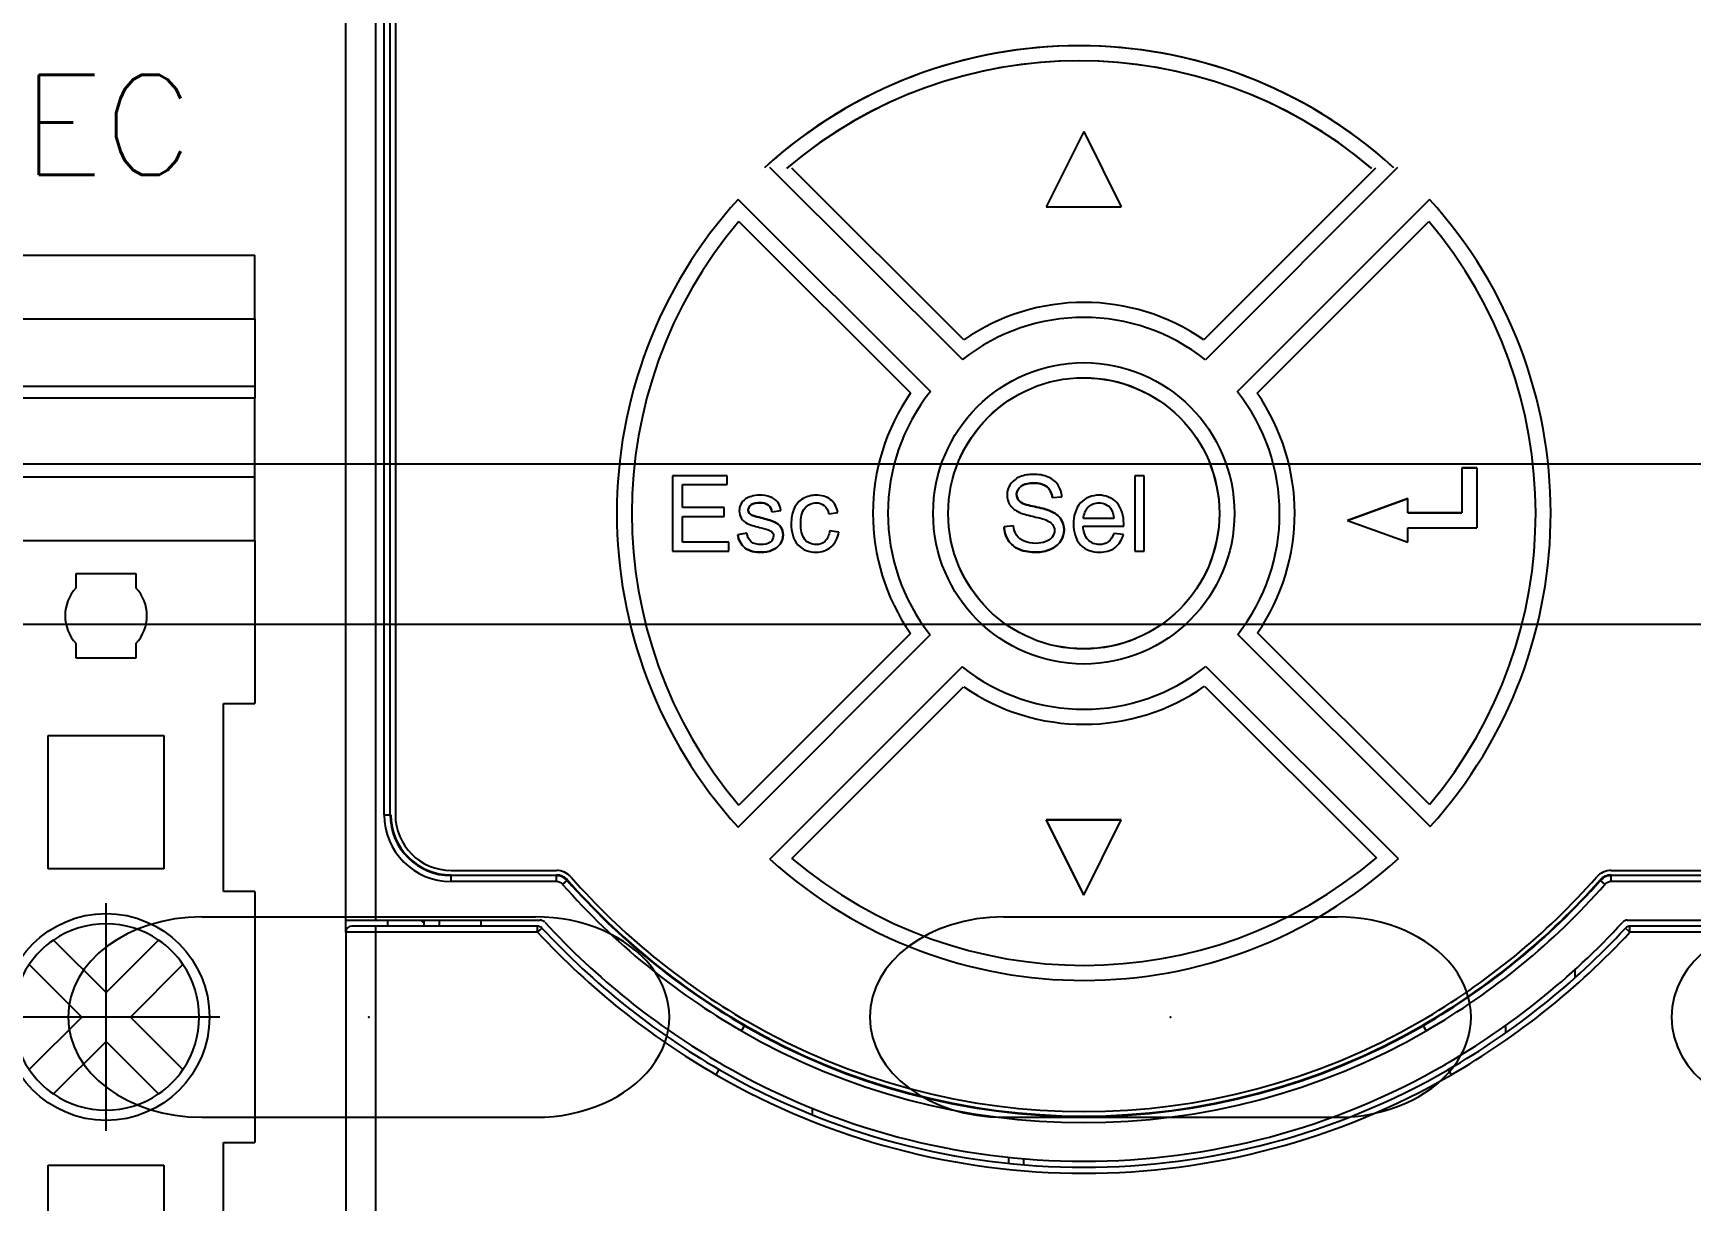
# Model space of a CAD drawing. Header units: inches. Extents: x 0.1 to 89.7, y 0.1 to 57.6.
# Drawn here: x 18.846 to 20.918, y 18.287 to 19.746 of the extents above; entities that cross this region are included whole.
import ezdxf
from ezdxf.enums import TextEntityAlignment as Align

# ---------------------------------------------------------------- set-up
doc = ezdxf.new("R2010")
doc.units = ezdxf.units.IN
doc.header["$MEASUREMENT"] = 0
doc.linetypes.add('DOT_CENTER', pattern=[14, 12, -1, 0, -1])
doc.linetypes.add('HIDDEN', pattern=[0.375, 0.25, -0.125])
for name, color, linetype in [('1', 7, 'Continuous'), ('PMISC', 7, 'Continuous'), ('PSYMS', 7, 'Continuous')]:
    doc.layers.add(name, color=color, linetype=linetype)
doc.styles.get("Standard").update_dxf_attribs({"font": 'arial.ttf'})
doc.styles.add('WD', font='romans.shx', dxfattribs={"height": 0.185})

# ---------------------------------------------------------------- blocks, each defined once
blk = doc.blocks.new('E_NS_35_N-select__2', base_point=(-140.35, 64.25))
at = {"color": 7, "linetype": 'Continuous'}
for p, q in [((-138.317, 73.75), (-140.35, 73.75)), ((-140.35, 64.25), (-140.35, 73.75)), ((-138.317, 73.75), (-136.174, 73.75)), ((-138.317, 64.25), (-138.317, 73.75)), ((-136.174, 73.75), (-135.791, 73.75)), ((-136.174, 64.25), (-136.174, 73.75)), ((-133.283, 73.75), (-135.791, 73.75)), ((-135.791, 73.75), (-135.791, 64.25)), ((-131.25, 73.75), (-133.283, 73.75)), ((-133.283, 64.25), (-133.283, 73.75)), ((-131.25, 73.75), (-126.05, 73.75)), ((-131.25, 64.25), (-131.25, 73.75)), ((-126.05, 72.75), (-126.05, 73.75)), ((-120.05, 73.75), (-120.05, 72.75)), ((-120.05, 73.75), (-112.05, 73.75)), ((-112.05, 72.75), (-112.05, 73.75)), ((-106.05, 73.75), (-106.05, 72.75)), ((-106.05, 73.75), (-100.85, 73.75)), ((-100.85, 73.75), (-98.817, 73.75)), ((-100.85, 64.25), (-100.85, 73.75)), ((-96.309, 73.75), (-98.817, 73.75)), ((-98.817, 64.25), (-98.817, 73.75)), ((-96.309, 73.75), (-95.926, 73.75)), ((-96.309, 64.25), (-96.309, 73.75)), ((-95.926, 73.75), (-93.783, 73.75)), ((-95.926, 64.25), (-95.926, 73.75)), ((-93.783, 73.75), (-91.75, 73.75)), ((-93.783, 64.25), (-93.783, 73.75)), ((-91.75, 64.25), (-91.75, 73.75)), ((-120.05, 72.75), (-126.05, 72.75)), ((-106.05, 72.75), (-112.05, 72.75)), ((-117.726, 71.454), (-117.727, 71.455)), ((-116.05, 69.778), (-117.726, 71.454)), ((-114.374, 71.454), (-116.05, 69.778)), ((-114.373, 71.455), (-114.374, 71.454)), ((-125.025, 67.156), (-125.025, 70.844)), ((-125.025, 70.844), (-120.775, 70.844)), ((-120.775, 70.844), (-120.775, 67.156)), ((-118.505, 70.677), (-118.504, 70.676)), ((-118.504, 70.676), (-116.828, 69)), ((-115.272, 69), (-113.596, 70.676)), ((-113.596, 70.676), (-113.595, 70.677)), ((-111.325, 67.156), (-111.325, 70.844)), ((-111.325, 70.844), (-107.075, 70.844)), ((-107.075, 70.844), (-107.075, 67.156)), ((-130.2, 68.045), (-130.2, 69.955)), ((-130.2, 69.955), (-129.739, 69.955)), ((-127.961, 69.955), (-127.5, 69.955)), ((-127.5, 69.955), (-127.5, 68.045)), ((-104.6, 69.955), (-104.139, 69.955)), ((-104.6, 68.045), (-104.6, 69.955)), ((-102.361, 69.955), (-101.9, 69.955)), ((-101.9, 69.955), (-101.9, 68.045)), ((-116.828, 69), (-118.504, 67.324)), ((-113.596, 67.324), (-115.272, 69)), ((-129.739, 68.045), (-130.2, 68.045)), ((-127.5, 68.045), (-127.961, 68.045)), ((-117.726, 66.546), (-116.05, 68.222)), ((-116.05, 68.222), (-114.374, 66.546)), ((-104.139, 68.045), (-104.6, 68.045)), ((-101.9, 68.045), (-102.361, 68.045)), ((-118.504, 67.324), (-118.505, 67.323)), ((-113.595, 67.323), (-113.596, 67.324)), ((-120.775, 67.156), (-125.025, 67.156)), ((-107.075, 67.156), (-111.325, 67.156)), ((-117.727, 66.545), (-117.726, 66.546)), ((-114.374, 66.546), (-114.373, 66.545)), ((-126.05, 65.25), (-126.05, 64.25)), ((-120.05, 65.25), (-126.05, 65.25)), ((-120.05, 64.25), (-120.05, 65.25)), ((-112.05, 65.25), (-112.05, 64.25)), ((-106.05, 65.25), (-112.05, 65.25)), ((-106.05, 64.25), (-106.05, 65.25)), ((-138.317, 64.25), (-140.35, 64.25)), ((-138.317, 64.25), (-136.174, 64.25)), ((-136.174, 64.25), (-135.791, 64.25)), ((-133.283, 64.25), (-135.791, 64.25)), ((-131.25, 64.25), (-133.283, 64.25)), ((-131.25, 64.25), (-126.05, 64.25)), ((-120.05, 64.25), (-112.05, 64.25)), ((-106.05, 64.25), (-100.85, 64.25)), ((-100.85, 64.25), (-98.817, 64.25)), ((-96.309, 64.25), (-98.817, 64.25)), ((-96.309, 64.25), (-95.926, 64.25)), ((-95.926, 64.25), (-93.783, 64.25)), ((-93.783, 64.25), (-91.75, 64.25))]:
    blk.add_line(p, q, dxfattribs=at)
blk.add_circle((-116.05, 69), 3.3, dxfattribs=at)
for centre, radius, start, end in [((-116.05, 69), 2.973, 55.6625, 124.3375), ((-116.05, 69), 2.972, 124.3344, 145.6656), ((-116.05, 69), 2.972, 34.3344, 55.6656), ((-116.05, 69), 2.973, 145.6625, 214.3375), ((-116.05, 69), 2.973, 325.6625, 34.3375), ((-128.85, 69), 1.305, 47.0329, 132.9671), ((-103.25, 69), 1.305, 47.0329, 132.9671), ((-128.85, 69), 1.305, 227.0329, 312.9671), ((-103.25, 69), 1.305, 227.0329, 312.9671), ((-116.05, 69), 2.972, 214.3344, 235.6656), ((-116.05, 69), 2.972, 304.3344, 325.6656), ((-116.05, 69), 2.973, 235.6625, 304.3375)]:
    blk.add_arc(centre, radius, start, end, dxfattribs=at)
at = {"layer": '1', "color": 2, "linetype": 'DOT_CENTER'}
for p, q in [((-116.05, 72.63), (-116.05, 65.37)), ((-112.42, 69), (-119.68, 69))]:
    blk.add_line(p, q, dxfattribs=at)
blk = doc.blocks.new('PHOENIX_END_CLAMP_1')
at = {"xscale": 0.03909317721805836, "yscale": 0.03909317721805836, "zscale": 0.03909317721805836, "rotation": 270}
blk.add_blockref('E_NS_35_N-select__2', (0, 1.8999), dxfattribs=at)
at = {"style": 'WD', "width": 0.7}
for tag, p in [('DESC1', (0.1875, 2.4688)), ('DESC2', (0.1875, 2.3125)), ('DESC3', (0.1875, 2.1646))]:
    blk.add_attdef(tag, text='', height=0.125, dxfattribs=at).set_placement(p, align=Align.CENTER)
at = {"style": 'WD'}
blk.add_attdef('TAG1', text='', height=0.125, dxfattribs=at).set_placement((0.1875, 2), align=Align.CENTER)
at = {"style": 'WD', "flags": 9}
blk.add_attdef('FAMILY', (0.3922, 1.9648), '', height=0.01, dxfattribs=at)
for tag, p in [('CAT', (0.4172, 1.9207)), ('MFG', (0.4153, 1.9012)), ('ASSYCODE', (0.4175, 1.8839))]:
    blk.add_attdef(tag, text='', height=0.01, dxfattribs=at).set_placement(p, align=Align.CENTER)
blk = doc.blocks.new('HDIN10D9A')
for p, q in [((0, 0.69), (30, 0.69)), ((0, 0.49), (30, 0.49)), ((9.2918, 0.125), (9.7082, 0.125)), ((10.2918, 0.125), (10.7082, 0.125)), ((9.2918, -0.125), (9.7082, -0.125)), ((10.2918, -0.125), (10.7082, -0.125))]:
    blk.add_line(p, q)
for centre, start_param, end_param in [((9.2918, 0), -1.570796, 1.570794), ((9.7082, 0), 1.570794, 4.712394), ((10.2918, 0), -1.570796, 1.570794), ((10.7082, 0), 1.570794, 4.712394), ((11.2918, 0), -1.570796, 1.570794)]:
    blk.add_ellipse(centre, major_axis=(-0.1668, 0), ratio=0.749429, start_param=start_param, end_param=end_param)
for p in [(9.5, 0), (10.5, 0)]:
    blk.add_point(p)
at = {"flags": 11}
for p in [(1.5, 0), (14.5, 0), (28.5, 0)]:
    blk.add_attdef('NC', text='', height=0.01, rotation=270, dxfattribs=at).set_placement(p, align=Align.MIDDLE)
blk = doc.blocks.new('HDR1_PF525_FRA')
at = {"color": 7, "linetype": 'Continuous'}
for p, q in [((0.0423, 3.347), (0.0423, 5.8857)), ((0.0037, 3.3314), (0.0037, 5.847)), ((0.0531, 3.4822), (0.0531, 5.5572)), ((0.0608, 3.4822), (0.0608, 5.5572)), ((0.0674, 5.5572), (0.0674, 3.4822)), ((0.0531, 3.4822), (0.0608, 3.4822)), ((0.1389, 3.4107), (0.2739, 3.4107)), ((0.2739, 3.4042), (0.1389, 3.4042)), ((0.1389, 3.3964), (0.1389, 3.4042)), ((0.2739, 3.3964), (0.2739, 3.4042)), ((1.6269, 3.4107), (2.6506, 3.4107)), ((2.6506, 3.4042), (1.6269, 3.4042)), ((1.6269, 3.3964), (1.6269, 3.4042)), ((0.2739, 3.3964), (0.1389, 3.3964)), ((0.282, 3.3928), (0.2883, 3.3984)), ((1.6124, 3.3984), (1.6188, 3.3928)), ((2.6506, 3.3964), (1.6269, 3.3964)), ((0.0037, 3.347), (0.2532, 3.347)), ((0.2498, 3.3392), (0.0114, 3.3392)), ((0.0423, 0.0122), (0.0423, 3.3392)), ((0.0578, 3.3392), (0.0578, 3.347)), ((0.1041, 3.3431), (0.1003, 3.347)), ((0.1041, 3.347), (0.1041, 3.3392)), ((0.1234, 3.347), (0.1234, 3.3392)), ((0.1775, 3.3392), (0.1775, 3.347)), ((0.2498, 3.3315), (0.2498, 3.3392)), ((1.6475, 3.347), (2.7858, 3.347)), ((2.7781, 3.3392), (1.6509, 3.3392)), ((1.6509, 3.3315), (1.6509, 3.3392)), ((0.2498, 3.3315), (0.0037, 3.3315)), ((0.0037, 3.3315), (0.0037, 0.0509)), ((0.2498, 3.3315), (0.2555, 3.3368)), ((1.6509, 3.3315), (1.6452, 3.3368)), ((2.7858, 3.3315), (1.6509, 3.3315)), ((1.5802, 3.2836), (1.5802, 3.2731)), ((0.5114, 3.2049), (0.5156, 3.2123)), ((1.3851, 3.2123), (1.3893, 3.2049)), ((1.4913, 3.2119), (1.4913, 3.2025)), ((0.4789, 3.1487), (0.4828, 3.1554)), ((1.4218, 3.1487), (1.4179, 3.1554)), ((0.6026, 3.0974), (0.6026, 3.1057)), ((0.8538, 3.043), (0.8538, 3.0351)), ((0.8731, 3.0412), (0.8731, 3.0335))]:
    blk.add_line(p, q, dxfattribs=at)
at = {"linetype": 'Continuous'}
for p, q in [((0.9504, 4.3582), (0.9023, 4.2618)), ((0.9504, 4.3582), (0.9023, 4.2618)), ((0.9504, 4.3582), (0.9984, 4.2618)), ((0.5478, 4.3121), (0.7947, 4.0658)), ((0.7947, 4.0658), (0.5478, 4.3121)), ((0.7966, 4.0911), (0.5761, 4.3112)), ((0.7966, 4.0911), (0.5761, 4.3112)), ((1.3247, 4.3112), (1.1044, 4.0909)), ((1.3247, 4.3112), (1.1044, 4.0909)), ((1.3529, 4.3121), (1.1063, 4.0655)), ((1.3529, 4.3121), (1.1063, 4.0655)), ((0.5069, 4.2711), (0.7537, 4.0248)), ((0.7537, 4.0248), (0.5069, 4.2711)), ((0.9023, 4.2618), (0.9984, 4.2618)), ((0.9023, 4.2618), (0.9984, 4.2618)), ((1.1473, 4.0245), (1.3939, 4.2711)), ((1.3939, 4.2711), (1.1473, 4.0245)), ((0.5078, 4.2429), (0.7282, 4.023)), ((0.5078, 4.2429), (0.7282, 4.023)), ((1.1727, 4.0227), (1.3929, 4.2429)), ((1.1727, 4.0227), (1.3929, 4.2429)), ((0.4929, 3.9169), (0.423, 3.9169)), ((0.4929, 3.9169), (0.423, 3.9169)), ((0.423, 3.9169), (0.423, 3.8203)), ((0.423, 3.9169), (0.423, 3.8203)), ((0.4929, 3.9055), (0.4929, 3.9169)), ((0.4929, 3.9055), (0.4929, 3.9169)), ((1.0159, 3.9169), (1.0159, 3.8203)), ((1.0159, 3.9169), (1.0159, 3.8203)), ((1.0277, 3.9169), (1.0159, 3.9169)), ((1.0277, 3.9169), (1.0159, 3.9169)), ((1.0277, 3.8203), (1.0277, 3.9169)), ((1.0277, 3.8203), (1.0277, 3.9169)), ((1.4354, 3.9271), (1.4354, 3.8692)), ((1.4354, 3.9271), (1.4354, 3.8692)), ((1.4354, 3.9271), (1.4547, 3.9271)), ((1.4547, 3.9271), (1.4354, 3.9271)), ((1.4547, 3.9271), (1.4547, 3.8499)), ((0.4358, 3.9055), (0.4929, 3.9055)), ((0.4358, 3.9055), (0.4929, 3.9055)), ((0.4358, 3.8759), (0.4358, 3.9055)), ((0.4358, 3.8759), (0.4358, 3.9055)), ((0.4893, 3.8759), (0.4358, 3.8759)), ((0.4893, 3.8759), (0.4358, 3.8759)), ((0.4893, 3.8646), (0.4893, 3.8759)), ((0.4893, 3.8646), (0.4893, 3.8759)), ((0.5504, 3.8707), (0.562, 3.8722)), ((0.5504, 3.8707), (0.562, 3.8722)), ((0.6234, 3.868), (0.635, 3.8697)), ((0.6234, 3.868), (0.635, 3.8697)), ((0.91, 3.8888), (0.9222, 3.8897)), ((0.91, 3.8888), (0.9222, 3.8897)), ((1.2888, 3.8595), (1.366, 3.8876)), ((1.366, 3.8876), (1.2888, 3.8595)), ((1.366, 3.8692), (1.366, 3.8876)), ((1.366, 3.8692), (1.366, 3.8876)), ((0.4358, 3.8646), (0.4893, 3.8646)), ((0.4358, 3.8646), (0.4893, 3.8646)), ((0.4358, 3.8317), (0.4358, 3.8646)), ((0.4358, 3.8317), (0.4358, 3.8646)), ((0.8603, 3.8524), (0.8482, 3.8514)), ((0.8603, 3.8524), (0.8482, 3.8514)), ((0.9494, 3.8523), (1.0016, 3.8523)), ((0.9494, 3.8523), (1.0016, 3.8523)), ((0.9891, 3.862), (0.95, 3.862)), ((0.9891, 3.862), (0.95, 3.862)), ((1.2888, 3.8595), (1.366, 3.8315)), ((1.2888, 3.8595), (1.366, 3.8315)), ((1.366, 3.8692), (1.4354, 3.8692)), ((1.4354, 3.8692), (1.366, 3.8692)), ((1.366, 3.8315), (1.366, 3.8499)), ((1.366, 3.8315), (1.366, 3.8499)), ((1.366, 3.8499), (1.4547, 3.8499)), ((1.366, 3.8499), (1.4547, 3.8499)), ((0.4951, 3.8317), (0.4358, 3.8317)), ((0.4951, 3.8317), (0.4358, 3.8317)), ((0.4951, 3.8203), (0.4951, 3.8317)), ((0.4951, 3.8203), (0.4951, 3.8317)), ((0.5183, 3.8431), (0.5065, 3.8412)), ((0.5183, 3.8431), (0.5065, 3.8412)), ((0.6361, 3.8444), (0.6244, 3.846)), ((0.6361, 3.8444), (0.6244, 3.846)), ((1.0012, 3.8413), (0.989, 3.8429)), ((1.0012, 3.8413), (0.989, 3.8429)), ((0.423, 3.8203), (0.4951, 3.8203)), ((0.423, 3.8203), (0.4951, 3.8203)), ((1.0159, 3.8203), (1.0277, 3.8203)), ((1.0159, 3.8203), (1.0277, 3.8203)), ((0.5069, 3.4661), (0.7535, 3.7127)), ((0.7535, 3.7127), (0.5069, 3.4661)), ((0.728, 3.7146), (0.5078, 3.4943)), ((0.728, 3.7146), (0.5078, 3.4943)), ((1.1478, 3.7134), (1.3947, 3.4671)), ((1.3947, 3.4671), (1.1478, 3.7134)), ((1.3937, 3.4953), (1.1732, 3.7153)), ((1.3937, 3.4953), (1.1732, 3.7153)), ((0.5478, 3.4251), (0.7944, 3.6717)), ((0.7944, 3.6717), (0.5478, 3.4251)), ((1.107, 3.6723), (1.3538, 3.426)), ((1.107, 3.6723), (1.3538, 3.426)), ((0.5761, 3.4261), (0.7963, 3.6463)), ((0.5761, 3.4261), (0.7963, 3.6463)), ((1.1052, 3.6468), (1.3256, 3.4269)), ((1.1052, 3.6468), (1.3256, 3.4269)), ((0.9504, 3.379), (0.9023, 3.4755)), ((0.9023, 3.4755), (0.9504, 3.379)), ((0.9023, 3.4755), (0.9984, 3.4755)), ((0.9984, 3.4755), (0.9023, 3.4755)), ((0.9504, 3.379), (0.9984, 3.4755)), ((0.9504, 3.379), (0.9984, 3.4755))]:
    blk.add_line(p, q, dxfattribs=at)
for radius in [0.1932, 0.1932, 0.1739]:
    blk.add_circle((0.9504, 3.8686), radius, dxfattribs=at)
at = {"linetype": 'HIDDEN', "ltscale": 0.3}
blk.add_circle((0.9504, 3.8686), 0.1739, dxfattribs=at)
at = {"linetype": 'Continuous'}
for centre, radius, start, end in [((0.9444, 3.8692), 0.5989, 47.7735, 132.3496), ((0.9444, 3.8692), 0.5989, 47.6504, 132.2265), ((0.9444, 3.8692), 0.5796, 49.7761, 130.349), ((0.9444, 3.8692), 0.5796, 49.651, 130.2239), ((0.9504, 3.8686), 0.5989, 137.7735, 222.2265), ((0.9504, 3.8686), 0.5989, 137.7735, 222.2265), ((0.9504, 3.8686), 0.5989, 317.8966, 42.2265), ((0.9504, 3.8686), 0.5989, 317.8966, 42.2265), ((0.9504, 3.8686), 0.5796, 139.7741, 220.2239), ((0.9504, 3.8686), 0.5796, 139.7741, 220.2239), ((0.9504, 3.8686), 0.5796, 319.9013, 40.2239), ((0.9504, 3.8686), 0.5796, 319.9013, 40.2239), ((0.9504, 3.8686), 0.2705, 55.2777, 124.6457), ((0.9504, 3.8686), 0.2705, 55.2777, 124.6457), ((0.9504, 3.8686), 0.2512, 51.6258, 128.2881), ((0.9504, 3.8686), 0.2512, 51.6258, 128.2881), ((0.9504, 3.8686), 0.2705, 145.2012, 214.7223), ((0.9504, 3.8686), 0.2705, 145.2012, 214.7223), ((0.9504, 3.8686), 0.2512, 141.5398, 218.3742), ((0.9504, 3.8686), 0.2512, 141.5398, 218.3742), ((0.9504, 3.8686), 0.2512, 321.835, 38.3742), ((0.9504, 3.8686), 0.2512, 321.835, 38.3742), ((0.9504, 3.8686), 0.2705, 325.4773, 34.7223), ((0.9504, 3.8686), 0.2705, 325.4773, 34.7223), ((0.9504, 3.8686), 0.2512, 231.6258, 308.5833), ((0.9504, 3.8686), 0.2512, 231.6258, 308.5833), ((0.9504, 3.8686), 0.2705, 235.2777, 304.9218), ((0.9504, 3.8686), 0.2705, 235.2777, 304.9218), ((0.9504, 3.8686), 0.5989, 227.7735, 312.3496), ((0.9504, 3.8686), 0.5989, 227.7735, 312.3496), ((0.9504, 3.8686), 0.5796, 229.7761, 310.349), ((0.9504, 3.8686), 0.5796, 229.7761, 310.349)]:
    blk.add_arc(centre, radius, start, end, dxfattribs=at)
at = {"color": 7, "linetype": 'Continuous'}
for centre, radius, start, end in [((0.1389, 3.4822), 0.0858, 180, 270), ((0.1389, 3.4822), 0.0781, 180, 270), ((0.1389, 3.4822), 0.0773, 180, 270), ((0.1389, 3.4822), 0.0715, 180, 270), ((0.2739, 3.3856), 0.0251, 41.3826, 90), ((0.2739, 3.3856), 0.0193, 41.3826, 90), ((0.2739, 3.3856), 0.0185, 41.3826, 90), ((0.9697, 3.9987), 0.9023, 221.3826, 240), ((0.931, 3.9987), 0.9023, 300, 318.6174), ((1.6269, 3.3856), 0.0251, 90, 138.6174), ((1.6269, 3.3856), 0.0193, 90, 138.6174), ((1.6269, 3.3856), 0.0185, 90, 138.6174), ((0.2739, 3.3856), 0.0108, 41.3826, 90), ((0.9697, 3.9987), 0.9166, 221.3826, 240), ((0.9697, 3.9987), 0.9088, 221.3826, 240), ((0.9697, 3.9987), 0.9081, 221.3826, 240), ((0.931, 3.9987), 0.9081, 300, 318.6174), ((0.931, 3.9987), 0.9088, 300, 318.6174), ((0.931, 3.9987), 0.9166, 300, 318.6174), ((1.6269, 3.3856), 0.0108, 90, 138.6174), ((0.0114, 3.3315), 0.00773, 90, 180), ((0.2498, 3.3315), 0.00773, 42.8253, 90), ((0.2532, 3.3392), 0.00773, 42.627, 90), ((0.9697, 3.9987), 0.966, 222.627, 240), ((0.931, 3.9987), 0.966, 300, 317.373), ((1.6475, 3.3392), 0.00773, 90, 137.373), ((1.6509, 3.3315), 0.00773, 90, 137.1747), ((0.9697, 3.9987), 0.9815, 222.8253, 240), ((0.9697, 3.9987), 0.9738, 222.8253, 240), ((0.931, 3.9987), 0.9738, 300, 317.1747), ((0.931, 3.9987), 0.9815, 300, 317.1747), ((0.9504, 3.9652), 0.8702, 240, 300), ((0.9504, 3.9652), 0.8694, 240, 300), ((0.9504, 3.9652), 0.8636, 240, 300), ((0.9504, 3.9652), 0.8779, 240, 300), ((0.9504, 3.9652), 0.9428, 240, 300), ((0.9504, 3.9652), 0.9351, 240, 300), ((0.9504, 3.9652), 0.9274, 240, 300), ((0.8924, 3.0649), 0.0483, 217.2159, 218.2415)]:
    blk.add_arc(centre, radius, start, end, dxfattribs=at)
at = {"linetype": 'Continuous'}
for points, start_tangent, end_tangent in [([(0.8682, 3.9153, 0.0135), (0.8561, 3.9056, 0.0135)], (-0.923246, -0.384208), (-0.548656, -0.836048)), ([(0.8682, 3.9153), (0.8561, 3.9056)], (-0.923246, -0.384208), (-0.548656, -0.836048)), ([(0.8859, 3.9186, 0.0135), (0.8682, 3.9153, 0.0135)], (-1, 0), (-0.923246, -0.384208)), ([(0.8859, 3.9186), (0.8682, 3.9153)], (-1, 0), (-0.923246, -0.384208)), ([(0.9048, 3.9151, 0.0135), (0.8859, 3.9186, 0.0135)], (-0.921426, 0.388553), (-1, 0)), ([(0.9048, 3.9151), (0.8859, 3.9186)], (-0.921426, 0.388553), (-1, 0)), ([(0.9175, 3.9049, 0.0135), (0.9048, 3.9151, 0.0135)], (-0.547581, 0.836753), (-0.921426, 0.388553)), ([(0.9175, 3.9049), (0.9048, 3.9151)], (-0.547581, 0.836753), (-0.921426, 0.388553)), ([(0.9175, 3.9049), (0.9048, 3.9151)], (-0.547581, 0.836753), (-0.921426, 0.388553)), ([(0.5343, 3.8919, 0.0135), (0.524, 3.8904, 0.0135)], (-1, 0), (-0.96, -0.28)), ([(0.5343, 3.8919), (0.524, 3.8904)], (-1, 0), (-0.96, -0.28)), ([(0.5487, 3.8895, 0.0135), (0.5343, 3.8919, 0.0135)], (-0.934488, 0.355996), (-1, 0)), ([(0.5487, 3.8895), (0.5343, 3.8919)], (-0.934488, 0.355996), (-1, 0)), ([(0.607, 3.8919, 0.0135), (0.5903, 3.8876, 0.0135)], (-1, 0), (-0.875742, -0.48278)), ([(0.607, 3.8919), (0.5903, 3.8876)], (-1, 0), (-0.875742, -0.48278)), ([(0.6257, 3.8861, 0.0135), (0.607, 3.8919, 0.0135)], (-0.785019, 0.619471), (-1, 0)), ([(0.6257, 3.8861), (0.607, 3.8919)], (-0.785019, 0.619471), (-1, 0)), ([(0.8561, 3.9056, 0.0135), (0.8519, 3.8919, 0.0135)], (-0.548656, -0.836048), (0, -1)), ([(0.8561, 3.9056), (0.8519, 3.8919)], (-0.548656, -0.836048), (0, -1)), ([(0.8519, 3.8919, 0.0135), (0.8553, 3.8799, 0.0135)], (0, -1), (0.532813, -0.846233)), ([(0.8519, 3.8919), (0.8553, 3.8799)], (0, -1), (0.532813, -0.846233)), ([(0.8695, 3.903, 0.0135), (0.8642, 3.8928, 0.0135)], (-0.78228, -0.622927), (0, -1)), ([(0.8642, 3.8928), (0.8695, 3.903)], (0, 1), (0.78228, 0.622927)), ([(0.8642, 3.8928, 0.0135), (0.868, 3.8842, 0.0135)], (0, -1), (0.740833, -0.671689)), ([(0.868, 3.8842), (0.8642, 3.8928)], (-0.740833, 0.671689), (0, 1)), ([(0.8864, 3.9073, 0.0135), (0.8695, 3.903, 0.0135)], (-1, 0), (-0.78228, -0.622927)), ([(0.8695, 3.903), (0.8864, 3.9073)], (0.78228, 0.622927), (1, 0)), ([(0.9032, 3.9026, 0.0135), (0.8864, 3.9073, 0.0135)], (-0.77366, 0.633601), (-1, 0)), ([(0.8864, 3.9073), (0.9032, 3.9026)], (1, 0), (0.77366, -0.633601)), ([(0.91, 3.8888, 0.0135), (0.9032, 3.9026, 0.0135)], (-0.108059, 0.994144), (-0.77366, 0.633601)), ([(0.9032, 3.9026), (0.91, 3.8888)], (0.77366, -0.633601), (0.108059, -0.994145)), ([(0.9032, 3.9026), (0.91, 3.8888)], (0.77366, -0.633601), (0.108059, -0.994144)), ([(0.9222, 3.8897, 0.0135), (0.9175, 3.9049, 0.0135)], (-0.046462, 0.99892), (-0.547581, 0.836753)), ([(0.9222, 3.8897), (0.9175, 3.9049)], (-0.046462, 0.99892), (-0.547581, 0.836753)), ([(0.9222, 3.8897), (0.9175, 3.9049)], (-0.046462, 0.99892), (-0.547581, 0.836753)), ([(0.9698, 3.8919, 0.0135), (0.9462, 3.8821, 0.0135)], (-1, 0), (-0.682583, -0.730808)), ([(0.9698, 3.8919), (0.9462, 3.8821)], (-1, 0), (-0.682583, -0.730808)), ([(0.9927, 3.8823, 0.0135), (0.9698, 3.8919, 0.0135)], (-0.682048, 0.731307), (-1, 0)), ([(0.9927, 3.8823), (0.9698, 3.8919)], (-0.682048, 0.731307), (-1, 0)), ([(0.5106, 3.8804, 0.0135), (0.5085, 3.8717, 0.0135)], (-0.481919, -0.876216), (0, -1)), ([(0.5106, 3.8804), (0.5085, 3.8717)], (-0.481919, -0.876216), (0, -1)), ([(0.5085, 3.8717, 0.0135), (0.5111, 3.8623, 0.0135)], (0, -1), (0.517419, -0.855732)), ([(0.5085, 3.8717), (0.5111, 3.8623)], (0, -1), (0.517419, -0.855732)), ([(0.5165, 3.887, 0.0135), (0.5106, 3.8804, 0.0135)], (-0.814567, -0.58007), (-0.481919, -0.876216)), ([(0.5165, 3.887), (0.5106, 3.8804)], (-0.814567, -0.58007), (-0.481919, -0.876216)), ([(0.5165, 3.887), (0.5106, 3.8804)], (-0.814567, -0.58007), (-0.481919, -0.876216)), ([(0.524, 3.8904, 0.0135), (0.5165, 3.887, 0.0135)], (-0.96, -0.28), (-0.814567, -0.58007)), ([(0.524, 3.8904), (0.5165, 3.887)], (-0.96, -0.28), (-0.814567, -0.58007)), ([(0.524, 3.8904), (0.5165, 3.887)], (-0.96, -0.28), (-0.814567, -0.58007)), ([(0.5235, 3.8794, 0.0135), (0.52, 3.8731, 0.0135)], (-0.790549, -0.612398), (0, -1)), ([(0.52, 3.8731), (0.5235, 3.8794)], (0, 1), (0.790549, 0.612398)), ([(0.52, 3.8731, 0.0135), (0.5214, 3.8689, 0.0135)], (0, -1), (0.606673, -0.794951)), ([(0.5214, 3.8689), (0.52, 3.8731)], (-0.606673, 0.794951), (0, 1)), ([(0.5351, 3.8821, 0.0135), (0.5235, 3.8794, 0.0135)], (-1, 0), (-0.790549, -0.612398)), ([(0.5235, 3.8794), (0.5351, 3.8821)], (0.790549, 0.612398), (1, 0)), ([(0.5458, 3.8791, 0.0135), (0.5351, 3.8821, 0.0135)], (-0.779867, 0.625945), (-1, 0)), ([(0.5351, 3.8821), (0.5458, 3.8791)], (1, 0), (0.779867, -0.625945)), ([(0.5504, 3.8707, 0.0135), (0.5458, 3.8791, 0.0135)], (-0.146549, 0.989203), (-0.779867, 0.625945)), ([(0.5458, 3.8791), (0.5504, 3.8707)], (0.779867, -0.625945), (0.146549, -0.989203)), ([(0.5458, 3.8791), (0.5504, 3.8707)], (0.779867, -0.625945), (0.146549, -0.989203)), ([(0.5579, 3.8831, 0.0135), (0.5487, 3.8895, 0.0135)], (-0.59051, 0.807031), (-0.934488, 0.355996)), ([(0.5579, 3.8831), (0.5487, 3.8895)], (-0.59051, 0.807031), (-0.934488, 0.355996)), ([(0.5579, 3.8831), (0.5487, 3.8895)], (-0.59051, 0.807031), (-0.934488, 0.355996)), ([(0.562, 3.8722, 0.0135), (0.5579, 3.8831, 0.0135)], (-0.173787, 0.984783), (-0.59051, 0.807031)), ([(0.562, 3.8722), (0.5579, 3.8831)], (-0.173787, 0.984783), (-0.59051, 0.807031)), ([(0.562, 3.8722), (0.5579, 3.8831)], (-0.173787, 0.984783), (-0.59051, 0.807031)), ([(0.5789, 3.8749, 0.0135), (0.5751, 3.855, 0.0135)], (-0.404164, -0.914687), (0, -1)), ([(0.5789, 3.8749), (0.5751, 3.855)], (-0.404164, -0.914687), (0, -1)), ([(0.5903, 3.8876, 0.0135), (0.5789, 3.8749, 0.0135)], (-0.875742, -0.48278), (-0.404164, -0.914687)), ([(0.5903, 3.8876), (0.5789, 3.8749)], (-0.875742, -0.48278), (-0.404164, -0.914687)), ([(0.5903, 3.8876), (0.5789, 3.8749)], (-0.875742, -0.48278), (-0.404164, -0.914687)), ([(0.5873, 3.8554, 0.0135), (0.5929, 3.8757, 0.0135)], (0, 1), (0.656035, 0.754731)), ([(0.5873, 3.8554), (0.5929, 3.8757)], (0, 1), (0.656035, 0.754731)), ([(0.5929, 3.8757, 0.0135), (0.6075, 3.8821, 0.0135)], (0.656035, 0.754731), (1, 0)), ([(0.5929, 3.8757), (0.6075, 3.8821)], (0.656035, 0.754731), (1, 0)), ([(0.6075, 3.8821, 0.0135), (0.6176, 3.8786, 0.0135)], (1, 0), (0.759257, -0.650791)), ([(0.6075, 3.8821), (0.6176, 3.8786)], (1, 0), (0.759257, -0.650791)), ([(0.6176, 3.8786, 0.0135), (0.6234, 3.868, 0.0135)], (0.759257, -0.650791), (0.232851, -0.972512)), ([(0.6176, 3.8786), (0.6234, 3.868)], (0.759257, -0.650791), (0.232851, -0.972512)), ([(0.6176, 3.8786), (0.6234, 3.868)], (0.759257, -0.650791), (0.232851, -0.972512)), ([(0.635, 3.8697, 0.0135), (0.6257, 3.8861, 0.0135)], (-0.192587, 0.98128), (-0.785019, 0.619471)), ([(0.635, 3.8697), (0.6257, 3.8861)], (-0.192588, 0.98128), (-0.785019, 0.619471)), ([(0.635, 3.8697), (0.6257, 3.8861)], (-0.192587, 0.98128), (-0.785019, 0.619471)), ([(0.8553, 3.8799, 0.0135), (0.8656, 3.8709, 0.0135)], (0.532813, -0.846233), (0.885692, -0.464274)), ([(0.8553, 3.8799), (0.8656, 3.8709)], (0.532813, -0.846233), (0.885692, -0.464274)), ([(0.8656, 3.8709, 0.0135), (0.8843, 3.8649, 0.0135)], (0.885692, -0.464274), (0.972845, -0.231457)), ([(0.8656, 3.8709), (0.8843, 3.8649)], (0.885692, -0.464274), (0.972845, -0.231457)), ([(0.868, 3.8842, 0.0135), (0.8872, 3.8773, 0.0135)], (0.740833, -0.671689), (0.975011, -0.222155)), ([(0.8872, 3.8773), (0.868, 3.8842)], (-0.975011, 0.222155), (-0.740833, 0.671689)), ([(0.8872, 3.8773, 0.0135), (0.9086, 3.8711, 0.0135)], (0.975011, -0.222155), (0.909065, -0.416655)), ([(0.9086, 3.8711), (0.8872, 3.8773)], (-0.909065, 0.416655), (-0.975011, 0.222155)), ([(0.9086, 3.8711, 0.0135), (0.9211, 3.8613, 0.0135)], (0.909065, -0.416655), (0.559473, -0.828849)), ([(0.9211, 3.8613), (0.9086, 3.8711)], (-0.559473, 0.828849), (-0.909065, 0.416655)), ([(0.9462, 3.8821, 0.0135), (0.9371, 3.8547, 0.0135)], (-0.682583, -0.730808), (0, -1)), ([(0.9462, 3.8821), (0.9371, 3.8547)], (-0.682583, -0.730808), (0, -1)), ([(0.95, 3.862, 0.0135), (0.9562, 3.8766, 0.0135)], (0.06508, 0.99788), (0.71027, 0.703929)), ([(0.95, 3.862), (0.9562, 3.8766)], (0.06508, 0.99788), (0.71027, 0.703929)), ([(0.95, 3.862), (0.9562, 3.8766)], (0.06508, 0.99788), (0.71027, 0.703929)), ([(0.9562, 3.8766, 0.0135), (0.9699, 3.8821, 0.0135)], (0.71027, 0.703929), (1, 0)), ([(0.9562, 3.8766), (0.9699, 3.8821)], (0.71027, 0.703929), (1, 0)), ([(0.9699, 3.8821, 0.0135), (0.9846, 3.8753, 0.0135)], (1, 0), (0.640184, -0.768221)), ([(0.9699, 3.8821), (0.9846, 3.8753)], (1, 0), (0.640184, -0.768221)), ([(0.9846, 3.8753, 0.0135), (0.9891, 3.862, 0.0135)], (0.640184, -0.768221), (0.089527, -0.995984)), ([(0.9846, 3.8753), (0.9891, 3.862)], (0.640184, -0.768221), (0.089527, -0.995984)), ([(1.0016, 3.8554, 0.0135), (0.9927, 3.8823, 0.0135)], (0, 1), (-0.682048, 0.731307)), ([(1.0016, 3.8554), (0.9927, 3.8823)], (0, 1), (-0.682048, 0.731307)), ([(0.5111, 3.8623, 0.0135), (0.5187, 3.8556, 0.0135)], (0.517419, -0.855732), (0.904819, -0.425797)), ([(0.5111, 3.8623), (0.5187, 3.8556)], (0.517419, -0.855732), (0.904819, -0.425797)), ([(0.5111, 3.8623), (0.5187, 3.8556)], (0.517419, -0.855732), (0.904819, -0.425797)), ([(0.5187, 3.8556, 0.0135), (0.5368, 3.85, 0.0135)], (0.904819, -0.425797), (0.969644, -0.244519)), ([(0.5187, 3.8556), (0.5368, 3.85)], (0.904819, -0.425797), (0.969644, -0.244519)), ([(0.5214, 3.8689, 0.0135), (0.526, 3.8658, 0.0135)], (0.606673, -0.794951), (0.934783, -0.355218)), ([(0.526, 3.8658), (0.5214, 3.8689)], (-0.934783, 0.355218), (-0.606673, 0.794951)), ([(0.526, 3.8658), (0.5214, 3.8689)], (-0.934783, 0.355218), (-0.606673, 0.794951)), ([(0.526, 3.8658, 0.0135), (0.5365, 3.8628, 0.0135)], (0.934783, -0.355218), (0.965486, -0.260456)), ([(0.5365, 3.8628), (0.526, 3.8658)], (-0.965486, 0.260456), (-0.934783, 0.355218)), ([(0.5365, 3.8628), (0.526, 3.8658)], (-0.965486, 0.260456), (-0.934783, 0.355218)), ([(0.5365, 3.8628, 0.0135), (0.554, 3.8572, 0.0135)], (0.965486, -0.260456), (0.915315, -0.402738)), ([(0.554, 3.8572), (0.5365, 3.8628)], (-0.915315, 0.402738), (-0.965486, 0.260456)), ([(0.554, 3.8572), (0.5365, 3.8628)], (-0.915315, 0.402738), (-0.965486, 0.260456)), ([(0.5368, 3.85, 0.0135), (0.5489, 3.8459, 0.0135)], (0.969644, -0.244519), (0.83205, -0.5547)), ([(0.5368, 3.85), (0.5489, 3.8459)], (0.969644, -0.244519), (0.83205, -0.5547)), ([(0.554, 3.8572, 0.0135), (0.5618, 3.851, 0.0135)], (0.915315, -0.402738), (0.566107, -0.824332)), ([(0.5618, 3.851), (0.554, 3.8572)], (-0.566107, 0.824332), (-0.915315, 0.402738)), ([(0.5618, 3.851), (0.554, 3.8572)], (-0.566107, 0.824332), (-0.915315, 0.402738)), ([(0.5618, 3.851, 0.0135), (0.5647, 3.8409, 0.0135)], (0.566107, -0.824332), (0, -1)), ([(0.5647, 3.8409), (0.5618, 3.851)], (0, 1), (-0.566107, 0.824332)), ([(0.5751, 3.855, 0.0135), (0.5838, 3.8281, 0.0135)], (0, -1), (0.679562, -0.733618)), ([(0.5751, 3.855), (0.5838, 3.8281)], (0, -1), (0.679562, -0.733618)), ([(0.5927, 3.8349, 0.0135), (0.5873, 3.8554, 0.0135)], (-0.645411, 0.763835), (0, 1)), ([(0.5927, 3.8349), (0.5873, 3.8554)], (-0.645411, 0.763835), (0, 1)), ([(0.8535, 3.834, 0.0135), (0.8482, 3.8514, 0.0135)], (-0.547249, 0.83697), (-0.020404, 0.999792)), ([(0.8482, 3.8514), (0.8535, 3.834)], (0.020404, -0.999792), (0.547249, -0.83697)), ([(0.8482, 3.8514), (0.8535, 3.834)], (0.020404, -0.999792), (0.547249, -0.83697)), ([(0.8642, 3.8405, 0.0135), (0.8603, 3.8524, 0.0135)], (-0.562791, 0.826599), (-0.107482, 0.994207)), ([(0.8642, 3.8405), (0.8603, 3.8524)], (-0.562791, 0.826599), (-0.107482, 0.994207)), ([(0.8642, 3.8405), (0.8603, 3.8524)], (-0.562791, 0.826599), (-0.107482, 0.994207)), ([(0.8843, 3.8649, 0.0135), (0.9015, 3.8602, 0.0135)], (0.972845, -0.231457), (0.932869, -0.360217)), ([(0.8843, 3.8649), (0.9015, 3.8602)], (0.972845, -0.231457), (0.932869, -0.360217)), ([(0.8843, 3.8649), (0.9015, 3.8602)], (0.972845, -0.231457), (0.932869, -0.360217)), ([(0.9015, 3.8602, 0.0135), (0.9101, 3.8544, 0.0135)], (0.932869, -0.360217), (0.614743, -0.788727)), ([(0.9015, 3.8602), (0.9101, 3.8544)], (0.932869, -0.360217), (0.614743, -0.788727)), ([(0.9101, 3.8544, 0.0135), (0.9128, 3.8465, 0.0135)], (0.614743, -0.788727), (0, -1)), ([(0.9101, 3.8544), (0.9128, 3.8465)], (0.614743, -0.788727), (0, -1)), ([(0.9211, 3.8613, 0.0135), (0.9251, 3.8476, 0.0135)], (0.559473, -0.828849), (0, -1)), ([(0.9251, 3.8476), (0.9211, 3.8613)], (0, 1), (-0.559473, 0.828849)), ([(0.9371, 3.8547, 0.0135), (0.9461, 3.8282, 0.0135)], (0, -1), (0.687954, -0.725754)), ([(0.9371, 3.8547), (0.9461, 3.8282)], (0, -1), (0.687954, -0.725754)), ([(0.9559, 3.8346, 0.0135), (0.9494, 3.8523, 0.0135)], (-0.692411, 0.721503), (-0.051215, 0.998688)), ([(0.9559, 3.8346), (0.9494, 3.8523)], (-0.692411, 0.721503), (-0.051215, 0.998688)), ([(0.9559, 3.8346), (0.9494, 3.8523)], (-0.692411, 0.721503), (-0.051215, 0.998688)), ([(1.0016, 3.8523, 0.0135), (1.0016, 3.8554, 0.0135)], (0, 1), (0, 1)), ([(1.0016, 3.8523), (1.0016, 3.8554)], (0, 1), (0, 1)), ([(0.5156, 3.8244, 0.0135), (0.5065, 3.8412, 0.0135)], (-0.781398, 0.624033), (-0.174282, 0.984696)), ([(0.5065, 3.8412), (0.5156, 3.8244)], (0.174282, -0.984696), (0.781398, -0.624033)), ([(0.5065, 3.8412), (0.5156, 3.8244)], (0.174282, -0.984696), (0.781398, -0.624033)), ([(0.5237, 3.8322, 0.0135), (0.5183, 3.8431, 0.0135)], (-0.770962, 0.636881), (-0.137568, 0.990492)), ([(0.5237, 3.8322), (0.5183, 3.8431)], (-0.770962, 0.636881), (-0.137568, 0.990492)), ([(0.5364, 3.8285, 0.0135), (0.5237, 3.8322, 0.0135)], (-1, 0), (-0.770962, 0.636881)), ([(0.5364, 3.8285), (0.5237, 3.8322)], (-1, 0), (-0.770962, 0.636881)), ([(0.5485, 3.8318, 0.0135), (0.5364, 3.8285, 0.0135)], (-0.761939, -0.647649), (-1, 0)), ([(0.5485, 3.8318), (0.5364, 3.8285)], (-0.761939, -0.647649), (-1, 0)), ([(0.5525, 3.8396, 0.0135), (0.5485, 3.8318, 0.0135)], (0, -1), (-0.761939, -0.647649)), ([(0.5525, 3.8396), (0.5485, 3.8318)], (0, -1), (-0.761939, -0.647649)), ([(0.5489, 3.8459, 0.0135), (0.5525, 3.8396, 0.0135)], (0.83205, -0.5547), (0, -1)), ([(0.5489, 3.8459), (0.5525, 3.8396)], (0.83205, -0.5547), (0, -1)), ([(0.5612, 3.8297, 0.0135), (0.5512, 3.8216, 0.0135)], (-0.551061, -0.834465), (-0.918062, -0.396436)), ([(0.5512, 3.8216), (0.5612, 3.8297)], (0.918062, 0.396436), (0.551061, 0.834465)), ([(0.5512, 3.8216), (0.5612, 3.8297)], (0.918062, 0.396436), (0.551061, 0.834465)), ([(0.5647, 3.8409, 0.0135), (0.5612, 3.8297, 0.0135)], (0, -1), (-0.551061, -0.834465)), ([(0.5612, 3.8297), (0.5647, 3.8409)], (0.551061, 0.834465), (0, 1)), ([(0.5838, 3.8281, 0.0135), (0.607, 3.8187, 0.0135)], (0.679562, -0.733618), (1, 0)), ([(0.5838, 3.8281), (0.607, 3.8187)], (0.679562, -0.733618), (1, 0)), ([(0.6068, 3.8285, 0.0135), (0.5927, 3.8349, 0.0135)], (-1, 0), (-0.645411, 0.763835)), ([(0.6068, 3.8285), (0.5927, 3.8349)], (-1, 0), (-0.645411, 0.763835)), ([(0.6185, 3.8328, 0.0135), (0.6068, 3.8285, 0.0135)], (-0.737476, -0.675373), (-1, 0)), ([(0.6185, 3.8328), (0.6068, 3.8285)], (-0.737476, -0.675373), (-1, 0)), ([(0.6244, 3.846, 0.0135), (0.6185, 3.8328, 0.0135)], (-0.142958, -0.989729), (-0.737476, -0.675373)), ([(0.6244, 3.846), (0.6185, 3.8328)], (-0.142958, -0.989729), (-0.737476, -0.675373)), ([(0.6263, 3.8255, 0.0135), (0.6361, 3.8444, 0.0135)], (0.757249, 0.653126), (0.161775, 0.986828)), ([(0.6263, 3.8255), (0.6361, 3.8444)], (0.757249, 0.653126), (0.161775, 0.986828)), ([(0.6263, 3.8255), (0.6361, 3.8444)], (0.757249, 0.653126), (0.161775, 0.986828)), ([(0.8674, 3.8225, 0.0135), (0.8535, 3.834, 0.0135)], (-0.92125, 0.388972), (-0.547249, 0.83697)), ([(0.8535, 3.834), (0.8674, 3.8225)], (0.547249, -0.83697), (0.92125, -0.388972)), ([(0.8535, 3.834), (0.8674, 3.8225)], (0.547249, -0.83697), (0.92125, -0.388972)), ([(0.874, 3.833, 0.0135), (0.8642, 3.8405, 0.0135)], (-0.916631, 0.399734), (-0.562791, 0.826599)), ([(0.874, 3.833), (0.8642, 3.8405)], (-0.916631, 0.399734), (-0.562791, 0.826599)), ([(0.874, 3.833), (0.8642, 3.8405)], (-0.916631, 0.399734), (-0.562791, 0.826599)), ([(0.8888, 3.8301, 0.0135), (0.874, 3.833, 0.0135)], (-1, 0), (-0.916631, 0.399734)), ([(0.8888, 3.8301), (0.874, 3.833)], (-1, 0), (-0.916631, 0.399734)), ([(0.9017, 3.8323, 0.0135), (0.8888, 3.8301, 0.0135)], (-0.93185, -0.362844), (-1, 0)), ([(0.9017, 3.8323), (0.8888, 3.8301)], (-0.93185, -0.362844), (-1, 0)), ([(0.91, 3.8382, 0.0135), (0.9017, 3.8323, 0.0135)], (-0.593199, -0.805056), (-0.93185, -0.362844)), ([(0.91, 3.8382), (0.9017, 3.8323)], (-0.593199, -0.805056), (-0.93185, -0.362844)), ([(0.91, 3.8382), (0.9017, 3.8323)], (-0.593199, -0.805056), (-0.93185, -0.362844)), ([(0.9207, 3.8331, 0.0135), (0.908, 3.8225, 0.0135)], (-0.541988, -0.840386), (-0.913138, -0.407651)), ([(0.908, 3.8225), (0.9207, 3.8331)], (0.913138, 0.407651), (0.541988, 0.840386)), ([(0.908, 3.8225), (0.9207, 3.8331)], (0.913138, 0.407651), (0.541988, 0.840386)), ([(0.9128, 3.8465, 0.0135), (0.91, 3.8382, 0.0135)], (0, -1), (-0.593199, -0.805056)), ([(0.9128, 3.8465), (0.91, 3.8382)], (0, -1), (-0.593199, -0.805056)), ([(0.9251, 3.8476, 0.0135), (0.9207, 3.8331, 0.0135)], (0, -1), (-0.541988, -0.840386)), ([(0.9207, 3.8331), (0.9251, 3.8476)], (0.541988, 0.840386), (0, 1)), ([(0.9461, 3.8282, 0.0135), (0.9705, 3.8187, 0.0135)], (0.687954, -0.725754), (1, 0)), ([(0.9461, 3.8282), (0.9705, 3.8187)], (0.687954, -0.725754), (1, 0)), ([(0.9705, 3.8285, 0.0135), (0.9559, 3.8346, 0.0135)], (-1, 0), (-0.692411, 0.721503)), ([(0.9705, 3.8285), (0.9559, 3.8346)], (-1, 0), (-0.692411, 0.721503)), ([(0.9817, 3.8319, 0.0135), (0.9705, 3.8285, 0.0135)], (-0.803098, -0.595847), (-1, 0)), ([(0.9817, 3.8319), (0.9705, 3.8285)], (-0.803098, -0.595847), (-1, 0)), ([(0.989, 3.8429, 0.0135), (0.9817, 3.8319, 0.0135)], (-0.345705, -0.938343), (-0.803098, -0.595847)), ([(0.989, 3.8429), (0.9817, 3.8319)], (-0.345705, -0.938343), (-0.803098, -0.595847)), ([(0.989, 3.8429), (0.9817, 3.8319)], (-0.345705, -0.938343), (-0.803098, -0.595847)), ([(0.9905, 3.8247, 0.0135), (1.0012, 3.8413, 0.0135)], (0.798189, 0.602407), (0.265362, 0.964149)), ([(0.9905, 3.8247), (1.0012, 3.8413)], (0.798189, 0.602407), (0.265362, 0.964149)), ([(0.9905, 3.8247), (1.0012, 3.8413)], (0.798189, 0.602407), (0.265362, 0.964149)), ([(0.5364, 3.8187, 0.0135), (0.5156, 3.8244, 0.0135)], (-1, 0), (-0.781398, 0.624033)), ([(0.5156, 3.8244), (0.5364, 3.8187)], (0.781398, -0.624033), (1, 0)), ([(0.5512, 3.8216, 0.0135), (0.5364, 3.8187, 0.0135)], (-0.918062, -0.396436), (-1, 0)), ([(0.5364, 3.8187), (0.5512, 3.8216)], (1, 0), (0.918062, 0.396436)), ([(0.607, 3.8187, 0.0135), (0.6263, 3.8255, 0.0135)], (1, 0), (0.757249, 0.653126)), ([(0.607, 3.8187), (0.6263, 3.8255)], (1, 0), (0.757249, 0.653126)), ([(0.8894, 3.8187, 0.0135), (0.8674, 3.8225, 0.0135)], (-1, 0), (-0.92125, 0.388972)), ([(0.8674, 3.8225), (0.8894, 3.8187)], (0.92125, -0.388972), (1, 0)), ([(0.908, 3.8225, 0.0135), (0.8894, 3.8187, 0.0135)], (-0.913138, -0.407651), (-1, 0)), ([(0.8894, 3.8187), (0.908, 3.8225)], (1, 0), (0.913138, 0.407651)), ([(0.9705, 3.8187, 0.0135), (0.9905, 3.8247, 0.0135)], (1, 0), (0.798189, 0.602407)), ([(0.9705, 3.8187), (0.9905, 3.8247)], (1, 0), (0.798189, 0.602407))]:
    blk.add_spline(points, degree=3, dxfattribs=dict(at, start_tangent=start_tangent, end_tangent=end_tangent))
at = {"style": 'WD', "width": 0.7}
for tag, p in [('INST', (1.375, 6.7321)), ('LOC', (1.375, 6.5625)), ('DESC1', (1.375, 6.4062)), ('DESC2', (1.375, 6.25)), ('DESC3', (1.375, 6.1021)), ('XREF', (1.375, 5.5312))]:
    blk.add_attdef(tag, text='', height=0.125, dxfattribs=at).set_placement(p, align=Align.CENTER)
at = {"style": 'WD'}
blk.add_attdef('TAG1', text='', height=0.125, dxfattribs=at).set_placement((1.375, 5.9375), align=Align.CENTER)
at = {"style": 'WD', "flags": 9}
blk.add_attdef('FAMILY', (1.5797, 5.9023), '', height=0.01, dxfattribs=at)
for tag, p in [('CAT', (1.6047, 5.8582)), ('MFG', (1.6028, 5.8387)), ('ASSYCODE', (1.605, 5.8214))]:
    blk.add_attdef(tag, text='', height=0.01, dxfattribs=at).set_placement(p, align=Align.CENTER)

msp = doc.modelspace()

# ---------------------------------------------------------------- block references
at = {"layer": 'PSYMS'}
for name, p, xscale, yscale, zscale in [('HDR1_PF525_FRA', (19.2332, 15.37658), 0.9743580342574725, 0.9743580342574725, 0.9743580342574725), ('HDIN10D9A', (9.74773, 18.51662), 1.001880327007336, 1.001880327007336, 1.001880327007336)]:
    msp.add_blockref(name, p, dxfattribs=dict(at, xscale=xscale, yscale=yscale, zscale=zscale))
ref = msp.add_blockref('PHOENIX_END_CLAMP_1', (18.7513, 17.565), dxfattribs=dict(at, xscale=1.001880327007336, yscale=1.001880327007336, zscale=1.001880327007336))
ref.add_attrib('TAG1', 'EC', dxfattribs={"layer": 'PMISC', "height": 0.125235, "style": 'WD'}).set_placement((18.93915, 19.56876), align=Align.CENTER)

doc.saveas('drawing.dxf')
